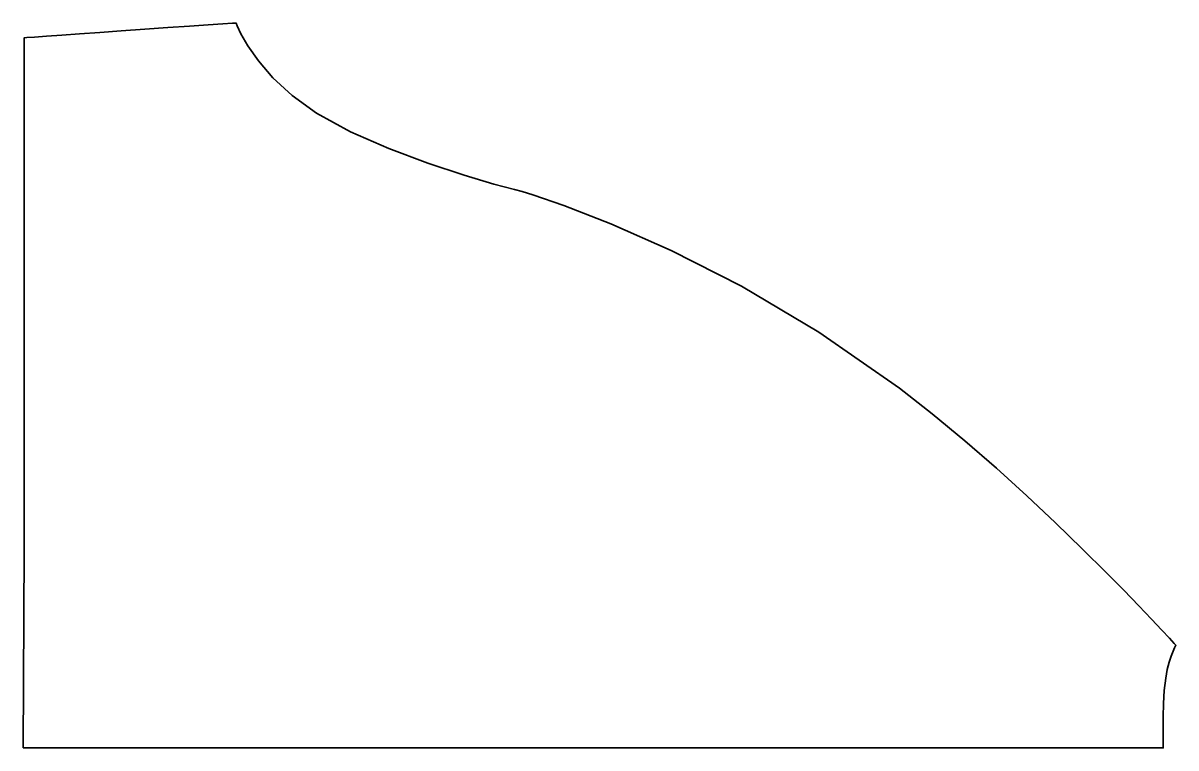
# Model space of a CAD drawing. Extents: x 0 to 5540, y -3481 to 0.
import ezdxf

# ---------------------------------------------------------------- set-up
doc = ezdxf.new("R2010")
doc.units = 0
doc.linetypes.add('Solid', pattern=[0])

msp = doc.modelspace()

# ---------------------------------------------------------------- linework, layer by layer
at = {"color": 0, "linetype": 'Solid', "lineweight": 35}
msp.add_lwpolyline([(0, -3480), (5, -2532), (5, -71), (18, -70), (55, -67), (112, -63), (186, -58), (272, -51), (369, -45), (471, -37), (585, -30), (696, -22), (800, -15), (890, -9), (960, -4), (1007, -1), (1024, 0), (1029, -14), (1047, -52), (1080, -110), (1131, -182), (1201, -263), (1293, -348), (1410, -432), (1574, -523), (1758, -603), (1945, -673), (2119, -730), (2263, -773), (2361, -800), (2398, -809), (2450, -825), (2598, -876), (2825, -964), (3115, -1092), (3453, -1264), (3824, -1484), (4211, -1753), (4369, -1877), (4525, -2006), (4677, -2138), (4823, -2271), (4962, -2400), (5090, -2525), (5207, -2640), (5289, -2723), (5361, -2798), (5423, -2862), (5472, -2915), (5509, -2954), (5532, -2979), (5540, -2988), (5538, -2991), (5533, -3001), (5526, -3017), (5517, -3040), (5507, -3069), (5498, -3104), (5491, -3146), (5484, -3205), (5480, -3268), (5478, -3332), (5478, -3390), (5478, -3437), (5479, -3469), (5479, -3481), (0, -3480)], close=True, dxfattribs=at)

doc.saveas('drawing.dxf')
